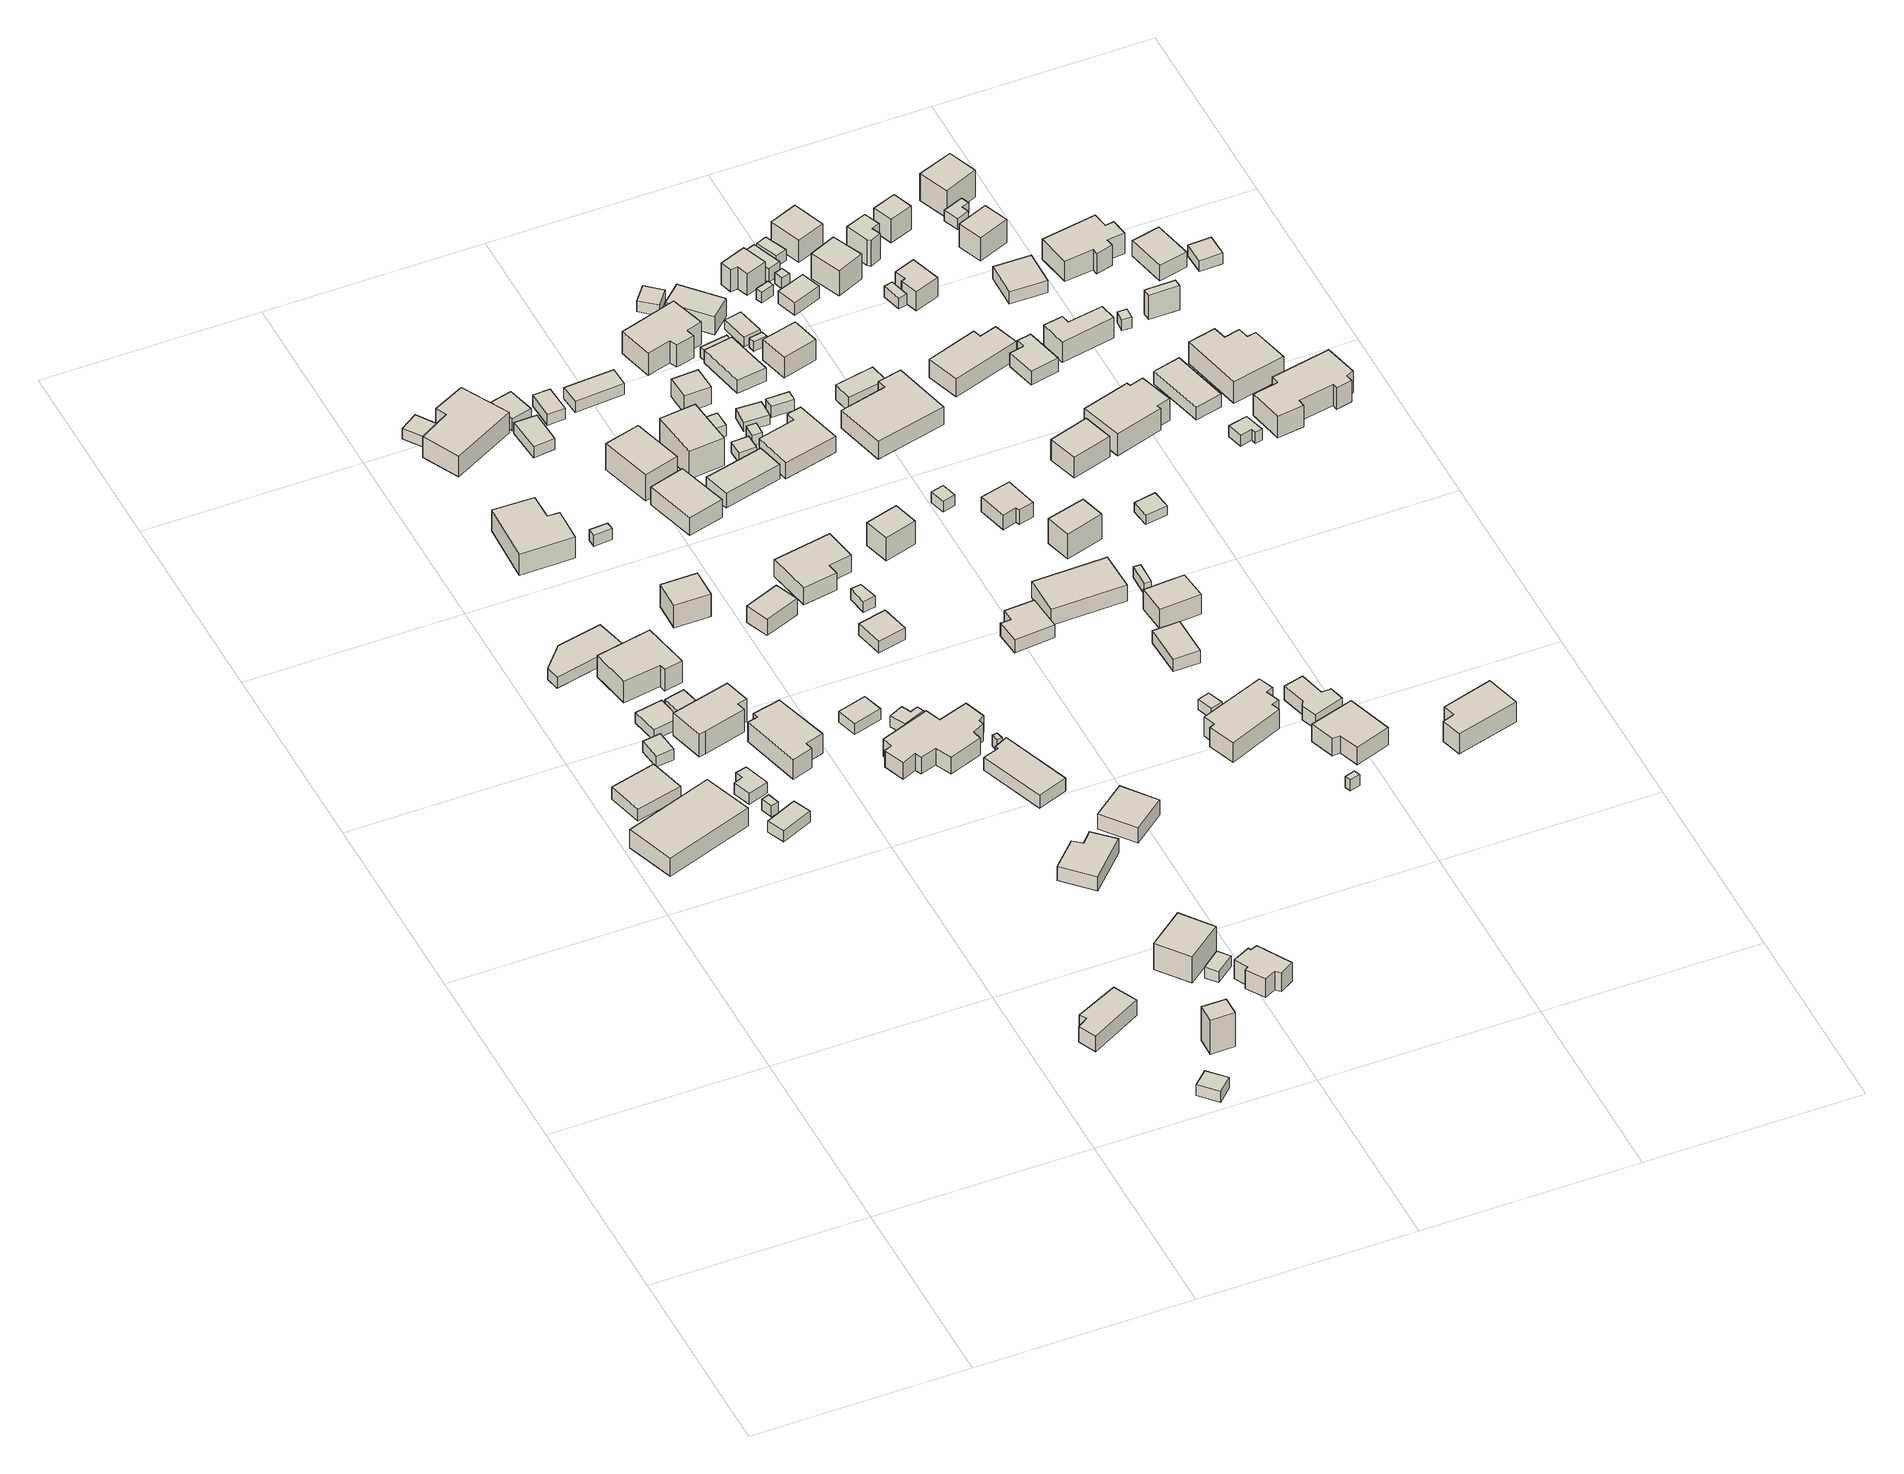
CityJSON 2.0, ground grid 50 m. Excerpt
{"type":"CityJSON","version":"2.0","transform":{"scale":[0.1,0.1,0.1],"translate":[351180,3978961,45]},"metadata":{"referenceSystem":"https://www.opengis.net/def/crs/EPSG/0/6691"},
"CityObjects":{
"building1":{"type":"Building","attributes":{"measuredHeight":7.1},"geometry":[{"type":"Solid","lod":"1","boundaries":[[[[0,1,2,3]],[[2,4,5,3]],[[1,6,4,2]],[[0,7,6,1]],[[3,5,7,0]],[[4,6,7,5]]]]}]},
"building2":{"type":"Building","attributes":{"measuredHeight":3.7},"geometry":[{"type":"Solid","lod":"1","boundaries":[[[[8,9,10,11]],[[10,12,13,11]],[[9,14,12,10]],[[8,15,14,9]],[[11,13,15,8]],[[12,14,15,13]]]]}]},
"building3":{"type":"Building","attributes":{"measuredHeight":3},"geometry":[{"type":"Solid","lod":"1","boundaries":[[[[16,17,18,19]],[[18,20,21,19]],[[17,22,20,18]],[[16,23,22,17]],[[19,21,23,16]],[[20,22,23,21]]]]}]},
"building4":{"type":"Building","attributes":{"measuredHeight":2.9},"geometry":[{"type":"Solid","lod":"1","boundaries":[[[[24,25,26,27]],[[26,28,29,27]],[[25,30,28,26]],[[24,31,30,25]],[[27,29,31,24]],[[28,30,31,29]]]]}]},
"building5":{"type":"Building","attributes":{"measuredHeight":3},"geometry":[{"type":"Solid","lod":"1","boundaries":[[[[32,33,34,35]],[[34,36,37,35]],[[33,38,36,34]],[[32,39,38,33]],[[35,37,39,32]],[[36,38,39,37]]]]}]},
"building6":{"type":"Building","attributes":{"measuredHeight":3},"geometry":[{"type":"Solid","lod":"1","boundaries":[[[[40,41,42,43]],[[42,44,45,43]],[[41,46,44,42]],[[40,47,46,41]],[[43,45,47,40]],[[44,46,47,45]]]]}]},
"building7":{"type":"Building","attributes":{"measuredHeight":3},"geometry":[{"type":"Solid","lod":"1","boundaries":[[[[48,49,50,51,52,53]],[[52,54,55,53]],[[51,56,54,52]],[[50,57,56,51]],[[49,58,57,50]],[[48,59,58,49]],[[53,55,59,48]],[[54,56,57,58,59,55]]]]}]},
"building8":{"type":"Building","attributes":{"measuredHeight":3},"geometry":[{"type":"Solid","lod":"1","boundaries":[[[[60,61,62,63,64]],[[63,65,66,64]],[[62,67,65,63]],[[61,68,67,62]],[[60,69,68,61]],[[64,66,69,60]],[[65,67,68,69,66]]]]}]},
"building9":{"type":"Building","attributes":{"measuredHeight":4.2},"geometry":[{"type":"Solid","lod":"1","boundaries":[[[[70,71,72,73]],[[72,74,75,73]],[[71,76,74,72]],[[70,77,76,71]],[[73,75,77,70]],[[74,76,77,75]]]]}]},
"building10":{"type":"Building","attributes":{"measuredHeight":8.3},"geometry":[{"type":"Solid","lod":"1","boundaries":[[[[78,79,80,81,82,83]],[[82,84,85,83]],[[81,86,84,82]],[[80,87,86,81]],[[79,88,87,80]],[[78,89,88,79]],[[83,85,89,78]],[[84,86,87,88,89,85]]]]}]},
"building11":{"type":"Building","attributes":{"measuredHeight":8},"geometry":[{"type":"Solid","lod":"1","boundaries":[[[[90,91,92,93,94,95,96]],[[95,97,98,96]],[[94,99,97,95]],[[93,100,99,94]],[[92,101,100,93]],[[91,102,101,92]],[[90,103,102,91]],[[96,98,103,90]],[[97,99,100,101,102,103,98]]]]}]},
"building12":{"type":"Building","attributes":{"measuredHeight":5.6},"geometry":[{"type":"Solid","lod":"1","boundaries":[[[[104,105,106,107,108,109]],[[108,110,111,109]],[[107,112,110,108]],[[106,113,112,107]],[[105,114,113,106]],[[104,115,114,105]],[[109,111,115,104]],[[110,112,113,114,115,111]]]]}]},
"building13":{"type":"Building","attributes":{"measuredHeight":3},"geometry":[{"type":"Solid","lod":"1","boundaries":[[[[116,117,118,119]],[[118,120,121,119]],[[117,122,120,118]],[[116,123,122,117]],[[119,121,123,116]],[[120,122,123,121]]]]}]},
"building14":{"type":"Building","attributes":{"measuredHeight":6.3},"geometry":[{"type":"Solid","lod":"1","boundaries":[[[[124,125,126,127,128,129,130,131]],[[130,132,133,131]],[[129,134,132,130]],[[128,135,134,129]],[[127,136,135,128]],[[126,137,136,127]],[[125,138,137,126]],[[124,139,138,125]],[[131,133,139,124]],[[132,134,135,136,137,138,139,133]]]]}]},
"building15":{"type":"Building","attributes":{"measuredHeight":7.7},"geometry":[{"type":"Solid","lod":"1","boundaries":[[[[140,141,142,143,144,145]],[[144,146,147,145]],[[143,148,146,144]],[[142,149,148,143]],[[141,150,149,142]],[[140,151,150,141]],[[145,147,151,140]],[[146,148,149,150,151,147]]]]}]},
"building16":{"type":"Building","attributes":{"measuredHeight":2.9},"geometry":[{"type":"Solid","lod":"1","boundaries":[[[[152,153,154,155]],[[154,156,157,155]],[[153,158,156,154]],[[152,159,158,153]],[[155,157,159,152]],[[156,158,159,157]]]]}]},
"building17":{"type":"Building","attributes":{"measuredHeight":3},"geometry":[{"type":"Solid","lod":"1","boundaries":[[[[160,161,162,163]],[[162,164,165,163]],[[161,166,164,162]],[[160,167,166,161]],[[163,165,167,160]],[[164,166,167,165]]]]}]},
"building18":{"type":"Building","attributes":{"measuredHeight":7.1},"geometry":[{"type":"Solid","lod":"1","boundaries":[[[[168,169,170,171]],[[170,172,173,171]],[[169,174,172,170]],[[168,175,174,169]],[[171,173,175,168]],[[172,174,175,173]]]]}]},
"building19":{"type":"Building","attributes":{"measuredHeight":8.2},"geometry":[{"type":"Solid","lod":"1","boundaries":[[[[176,177,178,179,180,181]],[[180,182,183,181]],[[179,184,182,180]],[[178,185,184,179]],[[177,186,185,178]],[[176,187,186,177]],[[181,183,187,176]],[[182,184,185,186,187,183]]]]}]},
"building20":{"type":"Building","attributes":{"measuredHeight":3},"geometry":[{"type":"Solid","lod":"1","boundaries":[[[[188,189,190,191]],[[190,192,193,191]],[[189,194,192,190]],[[188,195,194,189]],[[191,193,195,188]],[[192,194,195,193]]]]}]},
"building21":{"type":"Building","attributes":{"measuredHeight":3},"geometry":[{"type":"Solid","lod":"1","boundaries":[[[[196,197,198,199]],[[198,200,201,199]],[[197,202,200,198]],[[196,203,202,197]],[[199,201,203,196]],[[200,202,203,201]]]]}]},
"building22":{"type":"Building","attributes":{"measuredHeight":8.5},"geometry":[{"type":"Solid","lod":"1","boundaries":[[[[204,205,206,207]],[[206,208,209,207]],[[205,210,208,206]],[[204,211,210,205]],[[207,209,211,204]],[[208,210,211,209]]]]}]},
"building23":{"type":"Building","attributes":{"measuredHeight":3},"geometry":[{"type":"Solid","lod":"1","boundaries":[[[[212,213,214,215]],[[214,216,217,215]],[[213,218,216,214]],[[212,219,218,213]],[[215,217,219,212]],[[216,218,219,217]]]]}]},
"building24":{"type":"Building","attributes":{"measuredHeight":5.9},"geometry":[{"type":"Solid","lod":"1","boundaries":[[[[220,221,222,223,224,225,226,227,228,229,230,231,232,233,234,235]],[[234,236,237,235]],[[233,238,236,234]],[[232,239,238,233]],[[231,240,239,232]],[[230,241,240,231]],[[229,242,241,230]],[[228,243,242,229]],[[227,244,243,228]],[[226,245,244,227]],[[225,246,245,226]],[[224,247,246,225]],[[223,248,247,224]],[[222,249,248,223]],[[221,250,249,222]],[[220,251,250,221]],[[235,237,251,220]],[[236,238,239,240,241,242,243,244,245,246,247,248,249,250,251,237]]]]}]},
"building25":{"type":"Building","attributes":{"measuredHeight":4.9},"geometry":[{"type":"Solid","lod":"1","boundaries":[[[[252,253,254,255,256,257]],[[256,258,259,257]],[[255,260,258,256]],[[254,261,260,255]],[[253,262,261,254]],[[252,263,262,253]],[[257,259,263,252]],[[258,260,261,262,263,259]]]]}]},
"building26":{"type":"Building","attributes":{"measuredHeight":3},"geometry":[{"type":"Solid","lod":"1","boundaries":[[[[264,265,266,267,268,269]],[[268,270,271,269]],[[267,272,270,268]],[[266,273,272,267]],[[265,274,273,266]],[[264,275,274,265]],[[269,271,275,264]],[[270,272,273,274,275,271]]]]}]},
"building27":{"type":"Building","attributes":{"measuredHeight":3},"geometry":[{"type":"Solid","lod":"1","boundaries":[[[[276,277,278,279]],[[278,280,281,279]],[[277,282,280,278]],[[276,283,282,277]],[[279,281,283,276]],[[280,282,283,281]]]]}]},
"building28":{"type":"Building","attributes":{"measuredHeight":4.5},"geometry":[{"type":"Solid","lod":"1","boundaries":[[[[284,285,286,287]],[[286,288,289,287]],[[285,290,288,286]],[[284,291,290,285]],[[287,289,291,284]],[[288,290,291,289]]]]}]},
"building29":{"type":"Building","attributes":{"measuredHeight":3.3},"geometry":[{"type":"Solid","lod":"1","boundaries":[[[[292,293,294,295]],[[294,296,297,295]],[[293,298,296,294]],[[292,299,298,293]],[[295,297,299,292]],[[296,298,299,297]]]]}]},
"building30":{"type":"Building","attributes":{"measuredHeight":7.4},"geometry":[{"type":"Solid","lod":"1","boundaries":[[[[300,301,302,303,304,305,306,307,308,309]],[[308,310,311,309]],[[307,312,310,308]],[[306,313,312,307]],[[305,314,313,306]],[[304,315,314,305]],[[303,316,315,304]],[[302,317,316,303]],[[301,318,317,302]],[[300,319,318,301]],[[309,311,319,300]],[[310,312,313,314,315,316,317,318,319,311]]]]}]},
"building31":{"type":"Building","attributes":{"measuredHeight":4.3},"geometry":[{"type":"Solid","lod":"1","boundaries":[[[[320,321,322,323,324,325]],[[324,326,327,325]],[[323,328,326,324]],[[322,329,328,323]],[[321,330,329,322]],[[320,331,330,321]],[[325,327,331,320]],[[326,328,329,330,331,327]]]]}]},
"building32":{"type":"Building","attributes":{"measuredHeight":3},"geometry":[{"type":"Solid","lod":"1","boundaries":[[[[332,333,334,335]],[[334,336,337,335]],[[333,338,336,334]],[[332,339,338,333]],[[335,337,339,332]],[[336,338,339,337]]]]}]},
"building33":{"type":"Building","attributes":{"measuredHeight":6.9},"geometry":[{"type":"Solid","lod":"1","boundaries":[[[[340,341,342,343]],[[342,344,345,343]],[[341,346,344,342]],[[340,347,346,341]],[[343,345,347,340]],[[344,346,347,345]]]]}]},
"building34":{"type":"Building","attributes":{"measuredHeight":7.2},"geometry":[{"type":"Solid","lod":"1","boundaries":[[[[348,349,350,351]],[[350,352,353,351]],[[349,354,352,350]],[[348,355,354,349]],[[351,353,355,348]],[[352,354,355,353]]]]}]},
"building35":{"type":"Building","attributes":{"measuredHeight":3},"geometry":[{"type":"Solid","lod":"1","boundaries":[[[[356,357,358,359]],[[358,360,361,359]],[[357,362,360,358]],[[356,363,362,357]],[[359,361,363,356]],[[360,362,363,361]]]]}]},
"building36":{"type":"Building","attributes":{"measuredHeight":3.7},"geometry":[{"type":"Solid","lod":"1","boundaries":[[[[364,365,366,367]],[[366,368,369,367]],[[365,370,368,366]],[[364,371,370,365]],[[367,369,371,364]],[[368,370,371,369]]]]}]},
"building37":{"type":"Building","attributes":{"measuredHeight":5.4},"geometry":[{"type":"Solid","lod":"1","boundaries":[[[[372,373,374,375]],[[374,376,377,375]],[[373,378,376,374]],[[372,379,378,373]],[[375,377,379,372]],[[376,378,379,377]]]]}]},
"building38":{"type":"Building","attributes":{"measuredHeight":5.8},"geometry":[{"type":"Solid","lod":"1","boundaries":[[[[380,381,382,383,384,385]],[[384,386,387,385]],[[383,388,386,384]],[[382,389,388,383]],[[381,390,389,382]],[[380,391,390,381]],[[385,387,391,380]],[[386,388,389,390,391,387]]]]}]},
"building39":{"type":"Building","attributes":{"measuredHeight":3},"geometry":[{"type":"Solid","lod":"1","boundaries":[[[[392,393,394,395]],[[394,396,397,395]],[[393,398,396,394]],[[392,399,398,393]],[[395,397,399,392]],[[396,398,399,397]]]]}]},
"building40":{"type":"Building","attributes":{"measuredHeight":3},"geometry":[{"type":"Solid","lod":"1","boundaries":[[[[400,401,402,403]],[[402,404,405,403]],[[401,406,404,402]],[[400,407,406,401]],[[403,405,407,400]],[[404,406,407,405]]]]}]},
"building41":{"type":"Building","attributes":{"measuredHeight":8.9},"geometry":[{"type":"Solid","lod":"1","boundaries":[[[[408,409,410,411]],[[410,412,413,411]],[[409,414,412,410]],[[408,415,414,409]],[[411,413,415,408]],[[412,414,415,413]]]]}]},
"building42":{"type":"Building","attributes":{"measuredHeight":4},"geometry":[{"type":"Solid","lod":"1","boundaries":[[[[416,417,418,419]],[[418,420,421,419]],[[417,422,420,418]],[[416,423,422,417]],[[419,421,423,416]],[[420,422,423,421]]]]}]},
"building43":{"type":"Building","attributes":{"measuredHeight":3},"geometry":[{"type":"Solid","lod":"1","boundaries":[[[[424,425,426,427]],[[426,428,429,427]],[[425,430,428,426]],[[424,431,430,425]],[[427,429,431,424]],[[428,430,431,429]]]]}]},
"building44":{"type":"Building","attributes":{"measuredHeight":3},"geometry":[{"type":"Solid","lod":"1","boundaries":[[[[432,433,434,435]],[[434,436,437,435]],[[433,438,436,434]],[[432,439,438,433]],[[435,437,439,432]],[[436,438,439,437]]]]}]},
"building45":{"type":"Building","attributes":{"measuredHeight":4.7},"geometry":[{"type":"Solid","lod":"1","boundaries":[[[[440,441,442,443]],[[442,444,445,443]],[[441,446,444,442]],[[440,447,446,441]],[[443,445,447,440]],[[444,446,447,445]]]]}]},
"building46":{"type":"Building","attributes":{"measuredHeight":7.7},"geometry":[{"type":"Solid","lod":"1","boundaries":[[[[448,449,450,451]],[[450,452,453,451]],[[449,454,452,450]],[[448,455,454,449]],[[451,453,455,448]],[[452,454,455,453]]]]}]},
"building47":{"type":"Building","attributes":{"measuredHeight":2.9},"geometry":[{"type":"Solid","lod":"1","boundaries":[[[[456,457,458,459]],[[458,460,461,459]],[[457,462,460,458]],[[456,463,462,457]],[[459,461,463,456]],[[460,462,463,461]]]]}]},
"building48":{"type":"Building","attributes":{"measuredHeight":2.6},"geometry":[{"type":"Solid","lod":"1","boundaries":[[[[464,465,466,467]],[[466,468,469,467]],[[465,470,468,466]],[[464,471,470,465]],[[467,469,471,464]],[[468,470,471,469]]]]}]},
"building49":{"type":"Building","attributes":{"measuredHeight":4.2},"geometry":[{"type":"Solid","lod":"1","boundaries":[[[[472,473,474,475,476,477]],[[476,478,479,477]],[[475,480,478,476]],[[474,481,480,475]],[[473,482,481,474]],[[472,483,482,473]],[[477,479,483,472]],[[478,480,481,482,483,479]]]]}]},
"building50":{"type":"Building","attributes":{"measuredHeight":8.2},"geometry":[{"type":"Solid","lod":"1","boundaries":[[[[484,485,486,487,488,489,490,491]],[[490,492,493,491]],[[489,494,492,490]],[[488,495,494,489]],[[487,496,495,488]],[[486,497,496,487]],[[485,498,497,486]],[[484,499,498,485]],[[491,493,499,484]],[[492,494,495,496,497,498,499,493]]]]}]},
"building51":{"type":"Building","attributes":{"measuredHeight":5.5},"geometry":[{"type":"Solid","lod":"1","boundaries":[[[[500,501,502,503,504,505]],[[504,506,507,505]],[[503,508,506,504]],[[502,509,508,503]],[[501,510,509,502]],[[500,511,510,501]],[[505,507,511,500]],[[506,508,509,510,511,507]]]]}]},
"building52":{"type":"Building","attributes":{"measuredHeight":3},"geometry":[{"type":"Solid","lod":"1","boundaries":[[[[512,513,514,515]],[[514,516,517,515]],[[513,518,516,514]],[[512,519,518,513]],[[515,517,519,512]],[[516,518,519,517]]]]}]},
"building53":{"type":"Building","attributes":{"measuredHeight":4.1},"geometry":[{"type":"Solid","lod":"1","boundaries":[[[[520,521,522,523]],[[522,524,525,523]],[[521,526,524,522]],[[520,527,526,521]],[[523,525,527,520]],[[524,526,527,525]]]]}]},
"building54":{"type":"Building","attributes":{"measuredHeight":3},"geometry":[{"type":"Solid","lod":"1","boundaries":[[[[528,529,530,531]],[[530,532,533,531]],[[529,534,532,530]],[[528,535,534,529]],[[531,533,535,528]],[[532,534,535,533]]]]}]},
"building55":{"type":"Building","attributes":{"measuredHeight":2.7},"geometry":[{"type":"Solid","lod":"1","boundaries":[[[[536,537,538,539]],[[538,540,541,539]],[[537,542,540,538]],[[536,543,542,537]],[[539,541,543,536]],[[540,542,543,541]]]]}]},
"building56":{"type":"Building","attributes":{"measuredHeight":6.6},"geometry":[{"type":"Solid","lod":"1","boundaries":[[[[544,545,546,547]],[[546,548,549,547]],[[545,550,548,546]],[[544,551,550,545]],[[547,549,551,544]],[[548,550,551,549]]]]}]},
"building57":{"type":"Building","attributes":{"measuredHeight":3},"geometry":[{"type":"Solid","lod":"1","boundaries":[[[[552,553,554,555]],[[554,556,557,555]],[[553,558,556,554]],[[552,559,558,553]],[[555,557,559,552]],[[556,558,559,557]]]]}]},
"building58":{"type":"Building","attributes":{"measuredHeight":2.7},"geometry":[{"type":"Solid","lod":"1","boundaries":[[[[560,561,562,563]],[[562,564,565,563]],[[561,566,564,562]],[[560,567,566,561]],[[563,565,567,560]],[[564,566,567,565]]]]}]},
"building59":{"type":"Building","attributes":{"measuredHeight":7.5},"geometry":[{"type":"Solid","lod":"1","boundaries":[[[[568,569,570,571,572,573,574,575,576,577]],[[576,578,579,577]],[[575,580,578,576]],[[574,581,580,575]],[[573,582,581,574]],[[572,583,582,573]],[[571,584,583,572]],[[570,585,584,571]],[[569,586,585,570]],[[568,587,586,569]],[[577,579,587,568]],[[578,580,581,582,583,584,585,586,587,579]]]]}]},
"building60":{"type":"Building","attributes":{"measuredHeight":5.7},"geometry":[{"type":"Solid","lod":"1","boundaries":[[[[588,589,590,591]],[[590,592,593,591]],[[589,594,592,590]],[[588,595,594,589]],[[591,593,595,588]],[[592,594,595,593]]]]}]},
"building61":{"type":"Building","attributes":{"measuredHeight":2.7},"geometry":[{"type":"Solid","lod":"1","boundaries":[[[[596,597,598,599]],[[598,600,601,599]],[[597,602,600,598]],[[596,603,602,597]],[[599,601,603,596]],[[600,602,603,601]]]]}]},
"building62":{"type":"Building","attributes":{"measuredHeight":2.6},"geometry":[{"type":"Solid","lod":"1","boundaries":[[[[604,605,606,607]],[[606,608,609,607]],[[605,610,608,606]],[[604,611,610,605]],[[607,609,611,604]],[[608,610,611,609]]]]}]},
"building63":{"type":"Building","attributes":{"measuredHeight":6.8},"geometry":[{"type":"Solid","lod":"1","boundaries":[[[[612,613,614,615]],[[614,616,617,615]],[[613,618,616,614]],[[612,619,618,613]],[[615,617,619,612]],[[616,618,619,617]]]]}]},
"building64":{"type":"Building","attributes":{"measuredHeight":3.7},"geometry":[{"type":"Solid","lod":"1","boundaries":[[[[620,621,622,623]],[[622,624,625,623]],[[621,626,624,622]],[[620,627,626,621]],[[623,625,627,620]],[[624,626,627,625]]]]}]},
"building65":{"type":"Building","attributes":{"measuredHeight":3},"geometry":[{"type":"Solid","lod":"1","boundaries":[[[[628,629,630,631]],[[630,632,633,631]],[[629,634,632,630]],[[628,635,634,629]],[[631,633,635,628]],[[632,634,635,633]]]]}]},
"building66":{"type":"Building","attributes":{"measuredHeight":4.8},"geometry":[{"type":"Solid","lod":"1","boundaries":[[[[636,637,638,639,640,641]],[[640,642,643,641]],[[639,644,642,640]],[[638,645,644,639]],[[637,646,645,638]],[[636,647,646,637]],[[641,643,647,636]],[[642,644,645,646,647,643]]]]}]},
"building67":{"type":"Building","attributes":{"measuredHeight":7},"geometry":[{"type":"Solid","lod":"1","boundaries":[[[[648,649,650,651,652,653]],[[652,654,655,653]],[[651,656,654,652]],[[650,657,656,651]],[[649,658,657,650]],[[648,659,658,649]],[[653,655,659,648]],[[654,656,657,658,659,655]]]]}]},
"building68":{"type":"Building","attributes":{"measuredHeight":4.5},"geometry":[{"type":"Solid","lod":"1","boundaries":[[[[660,661,662,663]],[[662,664,665,663]],[[661,666,664,662]],[[660,667,666,661]],[[663,665,667,660]],[[664,666,667,665]]]]}]},
"building69":{"type":"Building","attributes":{"measuredHeight":7.4},"geometry":[{"type":"Solid","lod":"1","boundaries":[[[[668,669,670,671]],[[670,672,673,671]],[[669,674,672,670]],[[668,675,674,669]],[[671,673,675,668]],[[672,674,675,673]]]]}]},
"building70":{"type":"Building","attributes":{"measuredHeight":6},"geometry":[{"type":"Solid","lod":"1","boundaries":[[[[676,677,678,679,680,681]],[[680,682,683,681]],[[679,684,682,680]],[[678,685,684,679]],[[677,686,685,678]],[[676,687,686,677]],[[681,683,687,676]],[[682,684,685,686,687,683]]]]}]},
"building71":{"type":"Building","attributes":{"measuredHeight":3},"geometry":[{"type":"Solid","lod":"1","boundaries":[[[[688,689,690,691]],[[690,692,693,691]],[[689,694,692,690]],[[688,695,694,689]],[[691,693,695,688]],[[692,694,695,693]]]]}]},
"building72":{"type":"Building","attributes":{"measuredHeight":7.2},"geometry":[{"type":"Solid","lod":"1","boundaries":[[[[696,697,698,699]],[[698,700,701,699]],[[697,702,700,698]],[[696,703,702,697]],[[699,701,703,696]],[[700,702,703,701]]]]}]},
"building73":{"type":"Building","attributes":{"measuredHeight":3},"geometry":[{"type":"Solid","lod":"1","boundaries":[[[[704,705,706,707]],[[706,708,709,707]],[[705,710,708,706]],[[704,711,710,705]],[[707,709,711,704]],[[708,710,711,709]]]]}]},
"building74":{"type":"Building","attributes":{"measuredHeight":6.8},"geometry":[{"type":"Solid","lod":"1","boundaries":[[[[712,713,714,715,716,717]],[[716,718,719,717]],[[715,720,718,716]],[[714,721,720,715]],[[713,722,721,714]],[[712,723,722,713]],[[717,719,723,712]],[[718,720,721,722,723,719]]]]}]},
"building75":{"type":"Building","attributes":{"measuredHeight":3.8},"geometry":[{"type":"Solid","lod":"1","boundaries":[[[[724,725,726,727,728,729,730,731,732]],[[731,733,734,732]],[[730,735,733,731]],[[729,736,735,730]],[[728,737,736,729]],[[727,738,737,728]],[[726,739,738,727]],[[725,740,739,726]],[[724,741,740,725]],[[732,734,741,724]],[[733,735,736,737,738,739,740,741,734]]]]}]},
"building76":{"type":"Building","attributes":{"measuredHeight":3.6},"geometry":[{"type":"Solid","lod":"1","boundaries":[[[[742,743,744,745]],[[744,746,747,745]],[[743,748,746,744]],[[742,749,748,743]],[[745,747,749,742]],[[746,748,749,747]]]]}]},
"building77":{"type":"Building","attributes":{"measuredHeight":4.7},"geometry":[{"type":"Solid","lod":"1","boundaries":[[[[750,751,752,753]],[[752,754,755,753]],[[751,756,754,752]],[[750,757,756,751]],[[753,755,757,750]],[[754,756,757,755]]]]}]},
"building78":{"type":"Building","attributes":{"measuredHeight":3},"geometry":[{"type":"Solid","lod":"1","boundaries":[[[[758,759,760,761]],[[760,762,763,761]],[[759,764,762,760]],[[758,765,764,759]],[[761,763,765,758]],[[762,764,765,763]]]]}]},
"building79":{"type":"Building","attributes":{"measuredHeight":3},"geometry":[{"type":"Solid","lod":"1","boundaries":[[[[766,767,768,769]],[[768,770,771,769]],[[767,772,770,768]],[[766,773,772,767]],[[769,771,773,766]],[[770,772,773,771]]]]}]},
"building80":{"type":"Building","attributes":{"measuredHeight":7.7},"geometry":[{"type":"Solid","lod":"1","boundaries":[[[[774,775,776,777]],[[776,778,779,777]],[[775,780,778,776]],[[774,781,780,775]],[[777,779,781,774]],[[778,780,781,779]]]]}]},
"building81":{"type":"Building","attributes":{"measuredHeight":7.3},"geometry":[{"type":"Solid","lod":"1","boundaries":[[[[782,783,784,785]],[[784,786,787,785]],[[783,788,786,784]],[[782,789,788,783]],[[785,787,789,782]],[[786,788,789,787]]]]}]},
"building82":{"type":"Building","attributes":{"measuredHeight":2.6},"geometry":[{"type":"Solid","lod":"1","boundaries":[[[[790,791,792,793]],[[792,794,795,793]],[[791,796,794,792]],[[790,797,796,791]],[[793,795,797,790]],[[794,796,797,795]]]]}]},
"building83":{"type":"Building","attributes":{"measuredHeight":8.1},"geometry":[{"type":"Solid","lod":"1","boundaries":[[[[798,799,800,801]],[[800,802,803,801]],[[799,804,802,800]],[[798,805,804,799]],[[801,803,805,798]],[[802,804,805,803]]]]}]},
"building84":{"type":"Building","attributes":{"measuredHeight":7.1},"geometry":[{"type":"Solid","lod":"1","boundaries":[[[[806,807,808,809,810,811]],[[810,812,813,811]],[[809,814,812,810]],[[808,815,814,809]],[[807,816,815,808]],[[806,817,816,807]],[[811,813,817,806]],[[812,814,815,816,817,813]]]]}]},
"building85":{"type":"Building","attributes":{"measuredHeight":3},"geometry":[{"type":"Solid","lod":"1","boundaries":[[[[818,819,820,821]],[[820,822,823,821]],[[819,824,822,820]],[[818,825,824,819]],[[821,823,825,818]],[[822,824,825,823]]]]}]},
"building86":{"type":"Building","attributes":{"measuredHeight":7.6},"geometry":[{"type":"Solid","lod":"1","boundaries":[[[[826,827,828,829,830,831]],[[830,832,833,831]],[[829,834,832,830]],[[828,835,834,829]],[[827,836,835,828]],[[826,837,836,827]],[[831,833,837,826]],[[832,834,835,836,837,833]]]]}]},
"building87":{"type":"Building","attributes":{"measuredHeight":7.1},"geometry":[{"type":"Solid","lod":"1","boundaries":[[[[838,839,840,841,842,843,844]],[[843,845,846,844]],[[842,847,845,843]],[[841,848,847,842]],[[840,849,848,841]],[[839,850,849,840]],[[838,851,850,839]],[[844,846,851,838]],[[845,847,848,849,850,851,846]]]]}]},
"building88":{"type":"Building","attributes":{"measuredHeight":5.2},"geometry":[{"type":"Solid","lod":"1","boundaries":[[[[852,853,854,855,856,857]],[[856,858,859,857]],[[855,860,858,856]],[[854,861,860,855]],[[853,862,861,854]],[[852,863,862,853]],[[857,859,863,852]],[[858,860,861,862,863,859]]]]}]},
"building89":{"type":"Building","attributes":{"measuredHeight":3.6},"geometry":[{"type":"Solid","lod":"1","boundaries":[[[[864,865,866,867,868,869]],[[868,870,871,869]],[[867,872,870,868]],[[866,873,872,867]],[[865,874,873,866]],[[864,875,874,865]],[[869,871,875,864]],[[870,872,873,874,875,871]]]]}]},
"building90":{"type":"Building","attributes":{"measuredHeight":8.2},"geometry":[{"type":"Solid","lod":"1","boundaries":[[[[876,877,878,879,880,881,882,883]],[[882,884,885,883]],[[881,886,884,882]],[[880,887,886,881]],[[879,888,887,880]],[[878,889,888,879]],[[877,890,889,878]],[[876,891,890,877]],[[883,885,891,876]],[[884,886,887,888,889,890,891,885]]]]}]},
"building91":{"type":"Building","attributes":{"measuredHeight":6.4},"geometry":[{"type":"Solid","lod":"1","boundaries":[[[[892,893,894,895]],[[894,896,897,895]],[[893,898,896,894]],[[892,899,898,893]],[[895,897,899,892]],[[896,898,899,897]]]]}]},
"building92":{"type":"Building","attributes":{"measuredHeight":7.8},"geometry":[{"type":"Solid","lod":"1","boundaries":[[[[900,901,902,903,904,905]],[[904,906,907,905]],[[903,908,906,904]],[[902,909,908,903]],[[901,910,909,902]],[[900,911,910,901]],[[905,907,911,900]],[[906,908,909,910,911,907]]]]}]},
"building93":{"type":"Building","attributes":{"measuredHeight":3.8},"geometry":[{"type":"Solid","lod":"1","boundaries":[[[[912,913,914,915]],[[914,916,917,915]],[[913,918,916,914]],[[912,919,918,913]],[[915,917,919,912]],[[916,918,919,917]]]]}]},
"building94":{"type":"Building","attributes":{"measuredHeight":7},"geometry":[{"type":"Solid","lod":"1","boundaries":[[[[920,921,922,923]],[[922,924,925,923]],[[921,926,924,922]],[[920,927,926,921]],[[923,925,927,920]],[[924,926,927,925]]]]}]},
"building95":{"type":"Building","attributes":{"measuredHeight":4.1},"geometry":[{"type":"Solid","lod":"1","boundaries":[[[[928,929,930,931]],[[930,932,933,931]],[[929,934,932,930]],[[928,935,934,929]],[[931,933,935,928]],[[932,934,935,933]]]]}]},
"building96":{"type":"Building","attributes":{"measuredHeight":3},"geometry":[{"type":"Solid","lod":"1","boundaries":[[[[936,937,938,939,940,941]],[[940,942,943,941]],[[939,944,942,940]],[[938,945,944,939]],[[937,946,945,938]],[[936,947,946,937]],[[941,943,947,936]],[[942,944,945,946,947,943]]]]}]},
"building97":{"type":"Building","attributes":{"measuredHeight":3},"geometry":[{"type":"Solid","lod":"1","boundaries":[[[[948,949,950,951,952,953]],[[952,954,955,953]],[[951,956,954,952]],[[950,957,956,951]],[[949,958,957,950]],[[948,959,958,949]],[[953,955,959,948]],[[954,956,957,958,959,955]]]]}]},
"building98":{"type":"Building","attributes":{"measuredHeight":8.3},"geometry":[{"type":"Solid","lod":"1","boundaries":[[[[960,961,962,963]],[[962,964,965,963]],[[961,966,964,962]],[[960,967,966,961]],[[963,965,967,960]],[[964,966,967,965]]]]}]},
"building99":{"type":"Building","attributes":{"measuredHeight":3},"geometry":[{"type":"Solid","lod":"1","boundaries":[[[[968,969,970,971]],[[970,972,973,971]],[[969,974,972,970]],[[968,975,974,969]],[[971,973,975,968]],[[972,974,975,973]]]]}]},
"building100":{"type":"Building","attributes":{"measuredHeight":7.7},"geometry":[{"type":"Solid","lod":"1","boundaries":[[[[976,977,978,979,980,981,982,983,984,985]],[[984,986,987,985]],[[983,988,986,984]],[[982,989,988,983]],[[981,990,989,982]],[[980,991,990,981]],[[979,992,991,980]],[[978,993,992,979]],[[977,994,993,978]],[[976,995,994,977]],[[985,987,995,976]],[[986,988,989,990,991,992,993,994,995,987]]]]}]},
"building101":{"type":"Building","attributes":{"measuredHeight":8.3},"geometry":[{"type":"Solid","lod":"1","boundaries":[[[[996,997,998,999,1000,1001,1002,1003]],[[1002,1004,1005,1003]],[[1001,1006,1004,1002]],[[1000,1007,1006,1001]],[[999,1008,1007,1000]],[[998,1009,1008,999]],[[997,1010,1009,998]],[[996,1011,1010,997]],[[1003,1005,1011,996]],[[1004,1006,1007,1008,1009,1010,1011,1005]]]]}]},
"building102":{"type":"Building","attributes":{"measuredHeight":6.7},"geometry":[{"type":"Solid","lod":"1","boundaries":[[[[1012,1013,1014,1015]],[[1014,1016,1017,1015]],[[1013,1018,1016,1014]],[[1012,1019,1018,1013]],[[1015,1017,1019,1012]],[[1016,1018,1019,1017]]]]}]},
"building103":{"type":"Building","attributes":{"measuredHeight":7.9},"geometry":[{"type":"Solid","lod":"1","boundaries":[[[[1020,1021,1022,1023,1024,1025,1026,1027,1028,1029,1030,1031]],[[1030,1032,1033,1031]],[[1029,1034,1032,1030]],[[1028,1035,1034,1029]],[[1027,1036,1035,1028]],[[1026,1037,1036,1027]],[[1025,1038,1037,1026]],[[1024,1039,1038,1025]],[[1023,1040,1039,1024]],[[1022,1041,1040,1023]],[[1021,1042,1041,1022]],[[1020,1043,1042,1021]],[[1031,1033,1043,1020]],[[1032,1034,1035,1036,1037,1038,1039,1040,1041,1042,1043,1033]]]]}]},
"building104":{"type":"Building","attributes":{"measuredHeight":5.7},"geometry":[{"type":"Solid","lod":"1","boundaries":[[[[1044,1045,1046,1047]],[[1046,1048,1049,1047]],[[1045,1050,1048,1046]],[[1044,1051,1050,1045]],[[1047,1049,1051,1044]],[[1048,1050,1051,1049]]]]}]},
"building105":{"type":"Building","attributes":{"measuredHeight":3},"geometry":[{"type":"Solid","lod":"1","boundaries":[[[[1052,1053,1054,1055]],[[1054,1056,1057,1055]],[[1053,1058,1056,1054]],[[1052,1059,1058,1053]],[[1055,1057,1059,1052]],[[1056,1058,1059,1057]]]]}]}
},
"vertices":[
[211,1269,24],[251,1156,24],[44,1083,24],[4,1196,24],[44,1083,74],[4,1196,74],[251,1156,74],[211,1269,74],
[160,1288,25],[52,1261,25],[31,1344,25],[138,1372,25],[31,1344,58],[138,1372,58],[52,1261,58],[160,1288,58],
[190,1454,24],[196,1400,24],[154,1395,24],[148,1448,24],[154,1395,54],[148,1448,54],[196,1400,54],[190,1454,54],
[235,1547,23],[246,1483,23],[183,1472,23],[171,1535,23],[183,1472,52],[171,1535,52],[246,1483,52],[235,1547,52],
[354,1157,23],[372,1116,23],[298,1083,23],[280,1124,23],[298,1083,53],[280,1124,53],[372,1116,53],[354,1157,53],
[315,1196,23],[324,1168,23],[306,1162,23],[297,1189,23],[306,1162,53],[297,1189,53],[324,1168,53],[315,1196,53],
[308,1290,24],[328,1230,24],[280,1214,24],[265,1256,24],[287,1265,24],[281,1283,24],[287,1265,54],[281,1283,54],[265,1256,54],[280,1214,54],[328,1230,54],[308,1290,54],
[218,1812,16],[236,1740,16],[72,1703,16],[66,1736,16],[114,1790,16],[66,1736,46],[114,1790,46],[72,1703,46],[236,1740,46],[218,1812,46],
[295,1504,24],[248,1493,24],[238,1537,24],[285,1548,24],[238,1537,61],[285,1548,61],[248,1493,61],[295,1504,61],
[287,1720,23],[309,1607,23],[265,1598,23],[262,1614,23],[175,1600,23],[158,1694,23],[175,1600,82],[158,1694,82],[262,1614,82],[265,1598,82],[309,1607,82],[287,1720,82],
[363,1504,24],[379,1444,24],[356,1439,24],[362,1418,24],[261,1390,24],[247,1387,24],[225,1468,24],[247,1387,86],[225,1468,86],[261,1390,86],[362,1418,86],[356,1439,86],[379,1444,86],[363,1504,86],
[740,319,13],[619,253,13],[600,295,13],[624,310,13],[615,326,13],[714,373,13],[615,326,56],[714,373,56],[624,310,56],[600,295,56],[619,253,56],[740,319,56],
[784,79,14],[821,40,14],[787,8,14],[750,48,14],[787,8,44],[750,48,44],[821,40,44],[784,79,44],
[443,1424,22],[481,1295,22],[438,1282,22],[443,1264,22],[394,1248,22],[357,1390,22],[382,1396,22],[378,1409,22],[382,1396,76],[378,1409,76],[357,1390,76],[394,1248,76],[443,1264,76],[438,1282,76],[481,1295,76],[443,1424,76],
[244,2192,13],[244,2131,13],[272,2129,13],[270,2049,13],[144,2048,13],[149,2194,13],[144,2048,71],[149,2194,71],[270,2049,71],[272,2129,71],[244,2131,71],[244,2192,71],
[144,2560,2],[178,2510,2],[138,2483,2],[103,2533,2],[138,2483,31],[103,2533,31],[178,2510,31],[144,2560,31],
[884,195,13],[884,150,13],[828,150,13],[829,195,13],[828,150,107],[829,195,107],[884,150,107],[884,195,107],
[364,1770,17],[365,1839,17],[448,1839,17],[447,1770,17],[448,1839,79],[447,1770,79],[365,1839,79],[364,1770,79],
[189,2506,2],[177,2531,2],[251,2568,2],[309,2459,2],[160,2381,2],[118,2465,2],[160,2381,59],[118,2465,59],[309,2459,59],[251,2568,59],[177,2531,59],[189,2506,59],
[359,2086,15],[361,2067,15],[318,2063,15],[317,2083,15],[318,2063,45],[317,2083,45],[361,2067,45],[359,2086,45],
[617,1387,21],[631,1340,21],[564,1320,21],[550,1368,21],[564,1320,51],[550,1368,51],[631,1340,51],[617,1387,51],
[830,433,11],[913,497,11],[967,427,11],[885,363,11],[967,427,83],[885,363,83],[913,497,83],[830,433,83],
[956,399,13],[977,373,13],[933,340,13],[913,365,13],[933,340,43],[913,365,43],[977,373,43],[956,399,43],
[707,1282,19],[721,1246,19],[790,1269,19],[807,1220,19],[793,1211,19],[796,1197,19],[768,1183,19],[773,1161,19],[695,1133,19],[677,1170,19],[639,1158,19],[633,1173,19],[599,1158,19],[581,1208,19],[598,1215,19],[592,1240,19],[598,1215,65],[592,1240,65],[581,1208,65],[599,1158,65],[633,1173,65],[639,1158,65],[677,1170,65],[695,1133,65],[773,1161,65],[768,1183,65],[796,1197,65],[793,1211,65],[807,1220,65],[790,1269,65],[721,1246,65],[707,1282,65],
[910,780,14],[823,693,14],[761,756,14],[819,814,14],[840,798,14],[864,824,14],[840,798,53],[864,824,53],[819,814,53],[761,756,53],[823,693,53],[910,780,53],
[673,1329,20],[684,1307,20],[702,1315,20],[709,1299,20],[658,1278,20],[640,1313,20],[658,1278,50],[640,1313,50],[709,1299,50],[702,1315,50],[684,1307,50],[673,1329,50],
[367,2452,5],[371,2373,5],[321,2367,5],[315,2451,5],[321,2367,35],[315,2451,35],[371,2373,35],[367,2452,35],
[586,1754,19],[608,1700,19],[526,1668,19],[505,1722,19],[526,1668,64],[505,1722,64],[608,1700,64],[586,1754,64],
[348,2538,3],[364,2474,3],[316,2461,3],[299,2526,3],[316,2461,36],[299,2526,36],[364,2474,36],[348,2538,36],
[1072,284,11],[1040,264,11],[1029,274,11],[1003,261,11],[976,303,11],[984,309,11],[968,340,11],[1009,360,11],[1011,354,11],[1028,360,11],[1011,354,63],[1028,360,63],[1009,360,63],[968,340,63],[984,309,63],[976,303,63],[1003,261,63],[1029,274,63],[1040,264,63],[1072,284,63],
[817,966,17],[761,1118,17],[799,1131,17],[796,1138,17],[828,1154,17],[887,992,17],[828,1154,52],[887,992,52],[796,1138,52],[799,1131,52],[761,1118,52],[817,966,52],
[424,2512,6],[428,2446,6],[387,2444,6],[384,2510,6],[387,2444,36],[384,2510,36],[428,2446,36],[424,2512,36],
[558,2155,14],[593,2036,14],[510,2013,14],[476,2131,14],[510,2013,63],[476,2131,63],[593,2036,63],[558,2155,63],
[520,2290,12],[554,2171,12],[472,2147,12],[437,2267,12],[472,2147,84],[437,2267,84],[554,2171,84],[520,2290,84],
[818,1177,19],[821,1160,19],[808,1158,19],[806,1175,19],[808,1158,49],[806,1175,49],[821,1160,49],[818,1177,49],
[712,1527,18],[697,1593,18],[763,1608,18],[778,1542,18],[763,1608,50],[778,1542,50],[697,1593,50],[712,1527,50],
[976,922,14],[1033,849,14],[958,790,14],[900,863,14],[958,790,56],[900,863,56],[1033,849,56],[976,922,56],
[750,1852,16],[763,1775,16],[709,1765,16],[714,1738,16],[634,1725,16],[614,1827,16],[634,1725,63],[614,1827,63],[714,1738,63],[709,1765,63],[763,1775,63],[750,1852,63],
[752,1703,16],[764,1659,16],[735,1653,16],[728,1700,16],[735,1653,46],[728,1700,46],[764,1659,46],[752,1703,46],
[565,2508,9],[567,2461,9],[453,2453,9],[449,2501,9],[453,2453,39],[449,2501,39],[567,2461,39],[565,2508,39],
[651,2297,10],[663,2180,10],[581,2172,10],[568,2288,10],[581,2172,87],[568,2288,87],[663,2180,87],[651,2297,87],
[733,2155,13],[748,2093,13],[612,2059,13],[596,2121,13],[612,2059,53],[596,2121,53],[748,2093,53],[733,2155,53],
[731,2210,11],[732,2173,11],[693,2172,11],[692,2209,11],[693,2172,41],[692,2209,41],[732,2173,41],[731,2210,41],
[703,2302,9],[704,2261,9],[673,2260,9],[672,2301,9],[673,2260,39],[672,2301,39],[704,2261,39],[703,2302,39],
[714,2421,7],[717,2363,7],[655,2360,7],[652,2418,7],[655,2360,55],[652,2418,55],[717,2363,55],[714,2421,55],
[824,1833,18],[900,1855,18],[916,1796,18],[841,1774,18],[916,1796,81],[841,1774,81],[900,1855,81],[824,1833,81],
[763,2243,9],[762,2211,9],[740,2212,9],[741,2243,9],[740,2212,38],[741,2243,38],[762,2211,38],[763,2243,38],
[801,2302,7],[800,2258,7],[743,2260,7],[745,2304,7],[743,2260,33],[745,2304,33],[800,2258,33],[801,2302,33],
[1064,1434,5],[970,1426,5],[965,1485,5],[990,1486,5],[988,1516,5],[1057,1520,5],[988,1516,40],[1057,1520,40],[990,1486,40],[965,1485,40],[970,1426,40],[1064,1434,40],
[748,2617,8],[773,2535,8],[736,2524,8],[742,2504,8],[699,2493,8],[691,2510,8],[635,2494,8],[615,2576,8],[635,2494,69],[615,2576,69],[691,2510,69],[699,2493,69],[742,2504,69],[736,2524,69],[773,2535,69],[748,2617,69],
[831,2208,6],[826,2230,6],[860,2237,6],[888,2127,6],[762,2096,6],[744,2186,6],[762,2096,50],[744,2186,50],[888,2127,50],[860,2237,50],[826,2230,50],[831,2208,50],
[864,2303,6],[864,2277,6],[812,2277,6],[812,2303,6],[812,2277,36],[812,2303,36],[864,2277,36],[864,2303,36],
[823,2496,6],[848,2381,6],[779,2372,6],[756,2483,6],[779,2372,42],[756,2483,42],[848,2381,42],[823,2496,42],
[763,2690,3],[733,2653,3],[696,2684,3],[726,2721,3],[696,2684,33],[726,2721,33],[733,2653,33],[763,2690,33],
[820,2514,6],[822,2500,6],[759,2489,6],[756,2503,6],[759,2489,33],[756,2503,33],[822,2500,33],[820,2514,33],
[811,2554,4],[737,2635,4],[782,2676,4],[856,2595,4],[782,2676,53],[856,2595,53],[737,2635,53],[811,2554,53],
[1029,1908,14],[1039,1872,14],[1009,1864,14],[999,1900,14],[1009,1864,44],[999,1900,44],[1039,1872,44],[1029,1908,44],
[1266,1121,9],[1279,1084,9],[1251,1075,9],[1238,1112,9],[1251,1075,37],[1238,1112,37],[1279,1084,37],[1266,1121,37],
[1366,1092,9],[1380,1056,9],[1363,1049,9],[1375,1017,9],[1358,1010,9],[1365,991,9],[1237,937,9],[1213,1000,9],[1226,1005,9],[1216,1034,9],[1226,1005,62],[1216,1034,62],[1213,1000,62],[1237,937,62],[1365,991,62],[1358,1010,62],[1375,1017,62],[1363,1049,62],[1380,1056,62],[1366,1092,62],
[1242,1568,4],[1244,1475,4],[1073,1471,4],[1071,1565,4],[1073,1471,48],[1071,1565,48],[1244,1475,48],[1242,1568,48],
[876,2568,5],[890,2503,5],[849,2495,5],[836,2560,5],[849,2495,31],[836,2560,31],[890,2503,31],[876,2568,31],
[891,2496,4],[895,2481,4],[863,2475,4],[860,2490,4],[863,2475,30],[860,2490,30],[895,2481,30],[891,2496,30],
[967,2399,4],[886,2377,4],[869,2444,4],[951,2465,4],[869,2444,61],[951,2465,61],[886,2377,61],[967,2399,61],
[1300,1340,5],[1302,1242,5],[1241,1241,5],[1238,1337,5],[1241,1241,39],[1238,1337,39],[1302,1242,39],[1300,1340,39],
[1440,787,4],[1445,772,4],[1421,765,4],[1416,779,4],[1421,765,34],[1416,779,34],[1445,772,34],[1440,787,34],
[1080,1833,15],[1151,1851,15],[1170,1774,15],[1134,1765,15],[1131,1774,15],[1098,1764,15],[1131,1774,55],[1098,1764,55],[1134,1765,55],[1170,1774,55],[1151,1851,55],[1080,1833,55],
[1038,2216,6],[1033,2237,6],[1089,2250,6],[1123,2112,6],[958,2072,6],[929,2189,6],[958,2072,55],[929,2189,55],[1123,2112,55],[1089,2250,55],[1033,2237,55],[1038,2216,55],
[954,2273,5],[1045,2291,5],[1054,2244,5],[963,2227,5],[1054,2244,46],[963,2227,46],[1045,2291,46],[954,2273,46],
[1167,1694,10],[1256,1718,10],[1272,1661,10],[1183,1634,10],[1272,1661,78],[1183,1634,78],[1256,1718,78],[1167,1694,78],
[947,2709,4],[969,2652,4],[921,2634,4],[911,2661,4],[895,2658,4],[886,2686,4],[895,2658,64],[886,2686,64],[911,2661,64],[921,2634,64],[969,2652,64],[947,2709,64],
[964,2627,4],[969,2612,4],[938,2601,4],[933,2616,4],[938,2601,34],[933,2616,34],[969,2612,34],[964,2627,34],
[1365,1376,5],[1269,1369,5],[1263,1438,5],[1358,1444,5],[1263,1438,59],[1358,1444,59],[1269,1369,59],[1365,1376,59],
[1300,1532,6],[1299,1476,6],[1283,1476,6],[1284,1532,6],[1283,1476,36],[1284,1532,36],[1299,1476,36],[1300,1532,36],
[1513,964,5],[1548,858,5],[1466,830,5],[1449,876,5],[1431,875,5],[1411,932,5],[1431,875,53],[1411,932,53],[1449,876,53],[1466,830,53],[1548,858,53],[1513,964,53],
[1458,1082,5],[1473,1023,5],[1495,1023,5],[1495,1024,5],[1504,988,5],[1433,965,5],[1420,1000,5],[1427,1013,5],[1412,1070,5],[1427,1013,43],[1412,1070,43],[1420,1000,43],[1433,965,43],[1504,988,43],[1495,1024,43],[1495,1023,43],[1473,1023,43],[1458,1082,43],
[1034,2611,4],[1050,2565,4],[984,2539,4],[968,2586,4],[984,2539,39],[968,2586,39],[1050,2565,39],[1034,2611,39],
[976,2651,5],[950,2720,5],[980,2731,5],[1006,2662,5],[980,2731,42],[1006,2662,42],[950,2720,42],[976,2651,42],
[1005,2648,6],[1012,2627,6],[992,2621,6],[986,2642,6],[992,2621,36],[986,2642,36],[1012,2627,36],[1005,2648,36],
[1014,2749,5],[1036,2697,5],[1010,2687,5],[989,2739,5],[1010,2687,35],[989,2739,35],[1036,2697,35],[1014,2749,35],
[1090,2555,5],[1060,2626,5],[1122,2653,5],[1153,2582,5],[1122,2653,74],[1153,2582,74],[1060,2626,74],[1090,2555,74],
[1122,2706,5],[1057,2680,5],[1029,2755,5],[1094,2781,5],[1029,2755,66],[1094,2781,66],[1057,2680,66],[1122,2706,66],
[1418,1720,7],[1424,1674,7],[1372,1666,7],[1367,1711,7],[1372,1666,33],[1367,1711,33],[1424,1674,33],[1418,1720,33],
[1277,1923,7],[1369,1952,7],[1390,1882,7],[1298,1854,7],[1390,1882,64],[1298,1854,64],[1369,1952,64],[1277,1923,64],
[1273,2294,6],[1279,2275,6],[1319,2288,6],[1339,2230,6],[1181,2177,6],[1155,2254,6],[1181,2177,56],[1155,2254,56],[1339,2230,56],[1319,2288,56],[1279,2275,56],[1273,2294,56],
[1193,2520,4],[1205,2474,4],[1185,2469,4],[1173,2515,4],[1185,2469,34],[1173,2515,34],[1205,2474,34],[1193,2520,34],
[1792,894,6],[1814,813,6],[1668,773,6],[1654,821,6],[1682,831,6],[1674,860,6],[1682,831,61],[1674,860,61],[1654,821,61],[1668,773,61],[1814,813,61],[1792,894,61],
[1207,2686,6],[1222,2648,6],[1203,2640,6],[1212,2620,6],[1186,2608,6],[1180,2613,6],[1158,2667,6],[1180,2613,77],[1158,2667,77],[1186,2608,77],[1212,2620,77],[1203,2640,77],[1222,2648,77],[1207,2686,77],
[1250,2541,4],[1273,2471,4],[1215,2450,4],[1201,2492,4],[1211,2496,4],[1201,2523,4],[1211,2496,56],[1201,2523,56],[1201,2492,56],[1215,2450,56],[1273,2471,56],[1250,2541,56],
[1352,2223,7],[1347,2243,7],[1380,2250,7],[1401,2161,7],[1334,2146,7],[1318,2215,7],[1334,2146,44],[1318,2215,44],[1401,2161,44],[1380,2250,44],[1347,2243,44],[1352,2223,44],
[1486,2008,10],[1489,1999,10],[1521,2009,10],[1546,1929,10],[1514,1920,10],[1517,1910,10],[1405,1876,10],[1375,1974,10],[1405,1876,70],[1375,1974,70],[1517,1910,70],[1514,1920,70],[1546,1929,70],[1521,2009,70],[1489,1999,70],[1486,2008,70],
[1290,2724,5],[1307,2677,5],[1253,2657,5],[1235,2703,5],[1253,2657,69],[1235,2703,69],[1307,2677,69],[1290,2724,69],
[1546,2205,8],[1419,2181,8],[1407,2244,8],[1452,2252,8],[1456,2232,8],[1538,2246,8],[1456,2232,64],[1538,2246,64],[1452,2252,64],[1407,2244,64],[1419,2181,64],[1546,2205,64],
[1481,2469,8],[1480,2385,8],[1394,2386,8],[1395,2470,8],[1394,2386,41],[1395,2470,41],[1480,2385,41],[1481,2469,41],
[1467,2558,7],[1395,2529,7],[1373,2586,7],[1444,2615,7],[1373,2586,71],[1444,2615,71],[1395,2529,71],[1467,2558,71],
[1625,2058,11],[1658,1922,11],[1595,1907,11],[1561,2042,11],[1595,1907,46],[1561,2042,46],[1658,1922,46],[1625,2058,46],
[1426,2691,5],[1433,2672,5],[1416,2665,5],[1422,2649,5],[1393,2637,5],[1379,2672,5],[1393,2637,35],[1379,2672,35],[1422,2649,35],[1416,2665,35],[1433,2672,35],[1426,2691,35],
[1680,1846,10],[1693,1798,10],[1676,1794,10],[1673,1806,10],[1645,1798,10],[1635,1835,10],[1645,1798,40],[1635,1835,40],[1673,1806,40],[1676,1794,40],[1693,1798,40],[1680,1846,40],
[1466,2712,5],[1387,2679,5],[1359,2749,5],[1440,2780,5],[1359,2749,79],[1440,2780,79],[1387,2679,79],[1466,2712,79],
[1592,2242,10],[1591,2215,10],[1569,2216,10],[1570,2242,10],[1569,2216,40],[1570,2242,40],[1591,2215,40],[1592,2242,40],
[1639,2502,9],[1645,2465,9],[1665,2468,9],[1671,2427,9],[1630,2423,9],[1633,2405,9],[1593,2394,9],[1592,2408,9],[1525,2400,9],[1511,2480,9],[1525,2400,65],[1511,2480,65],[1592,2408,65],[1593,2394,65],[1633,2405,65],[1630,2423,65],[1671,2427,65],[1665,2468,65],[1645,2465,65],[1639,2502,65],
[1716,2083,12],[1724,2051,12],[1761,2060,12],[1767,2034,12],[1788,2038,12],[1809,1948,12],[1685,1920,12],[1651,2068,12],[1685,1920,71],[1651,2068,71],[1809,1948,71],[1788,2038,71],[1767,2034,71],[1761,2060,71],[1724,2051,71],[1716,2083,71],
[1701,2243,10],[1702,2225,10],[1633,2224,10],[1631,2243,10],[1633,2224,77],[1631,2243,77],[1702,2225,77],[1701,2243,77],
[1902,1931,10],[1921,1851,10],[1903,1844,10],[1906,1827,10],[1869,1819,10],[1867,1832,10],[1784,1817,10],[1786,1799,10],[1724,1790,10],[1707,1873,10],[1767,1884,10],[1763,1903,10],[1767,1884,69],[1763,1903,69],[1707,1873,69],[1724,1790,69],[1786,1799,69],[1784,1817,69],[1867,1832,69],[1869,1819,69],[1906,1827,69],[1903,1844,69],[1921,1851,69],[1902,1931,69],
[1749,2430,8],[1769,2338,8],[1702,2323,8],[1682,2415,8],[1702,2323,50],[1682,2415,50],[1769,2338,50],[1749,2430,50],
[1838,2369,9],[1840,2316,9],[1787,2314,9],[1785,2367,9],[1787,2314,39],[1785,2367,39],[1840,2316,39],[1838,2369,39]
]}
